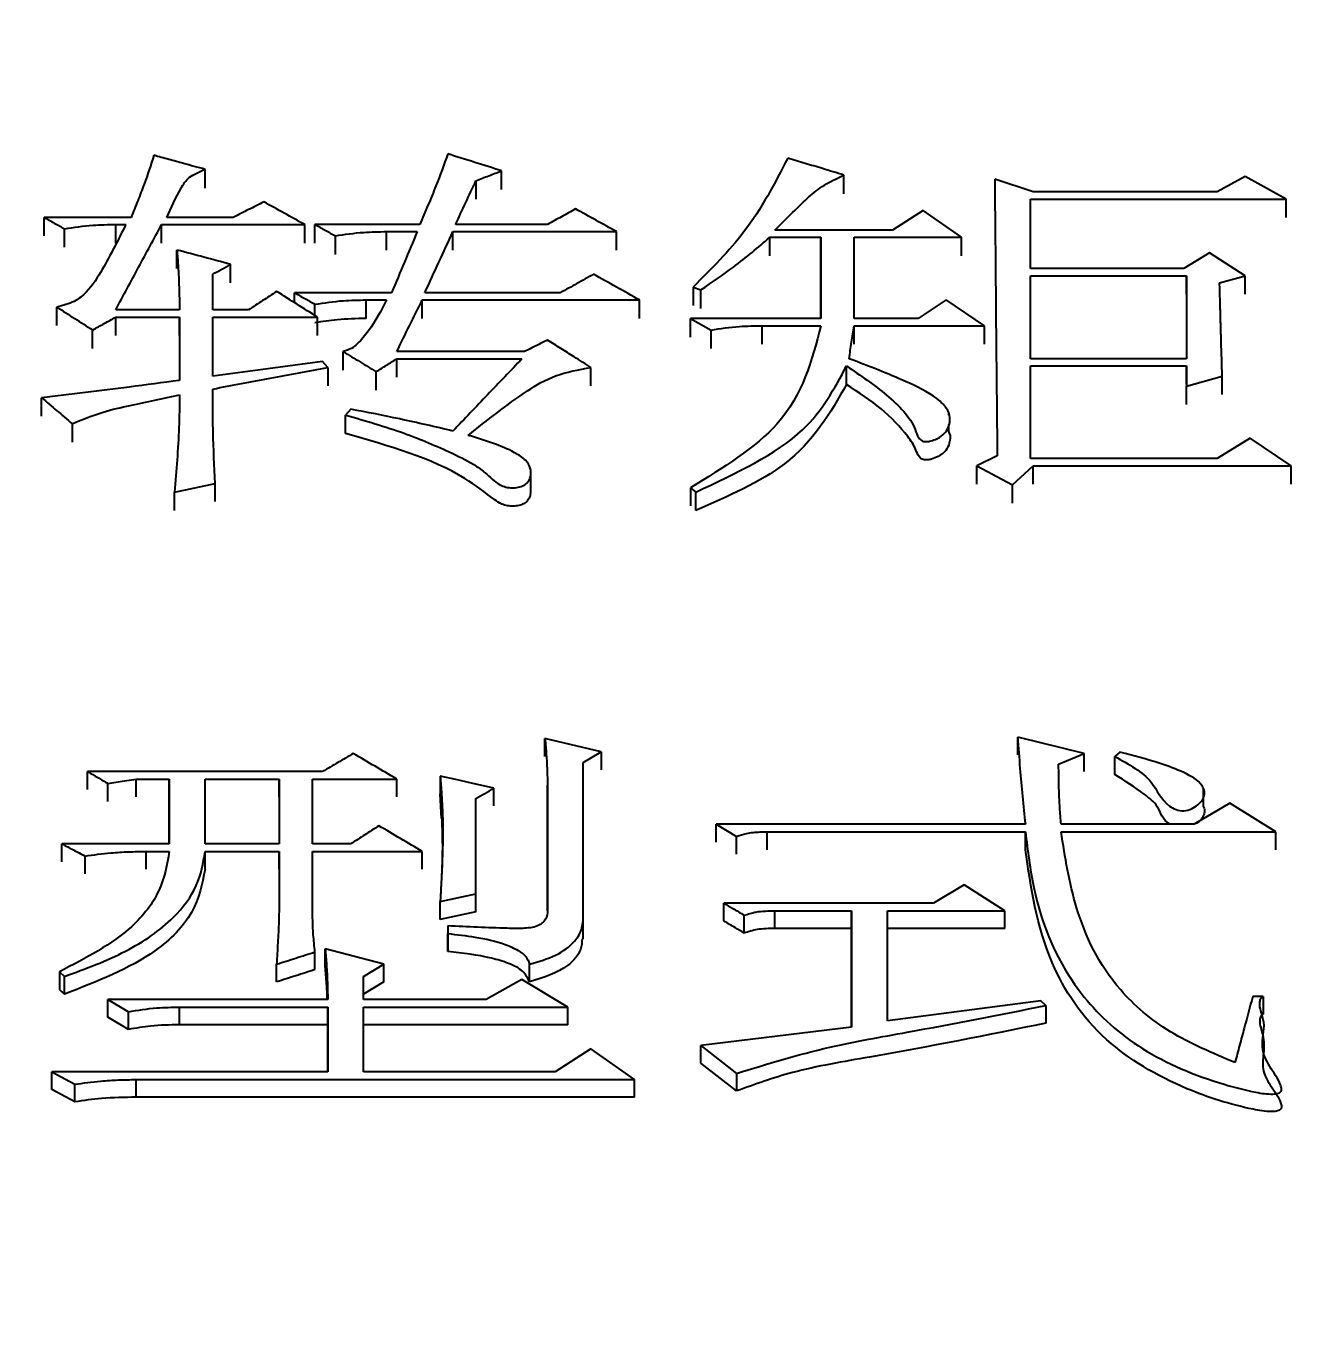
# Model space of a CAD drawing. Header units: millimetres. Extents: x 2126 to 3741, y 477 to 1658.
# Drawn here: x 2358.98 to 2364.45, y 1416.61 to 1422.12 of the extents above; entities that cross this region are included whole.
import ezdxf

# ---------------------------------------------------------------- set-up
doc = ezdxf.new("R2010")
doc.units = ezdxf.units.MM
doc.layers.add('AM_5', color=3, linetype='Continuous', lineweight=25)
doc.styles.add('SLDTEXTSTYLE1', font='txt.shx', dxfattribs={"width": 0.7, "bigfont": 'gbcbig.shx'})
doc.dimstyles.new('SLDDIMSTYLE12$0', dxfattribs={"dimtxt": 12, "dimasz": 10, "dimexe": 0, "dimexo": 0.0625, "dimgap": 0.875, "dimtad": 1, "dimdec": 1, "dimlfac": 1.8, "dimrnd": 1e-09, "dimzin": 12, "dimdsep": 46, "dimtxsty": 'SLDTEXTSTYLE1', "dimcen": 0.09, "dimdle": 8.16, "dimclrd": 3, "dimclre": 3, "dimadec": 0, "dimazin": 3, "dimtfac": 1, "dimtdec": 1, "dimtofl": 0, "dimtmove": 0, "dimatfit": 3, "dimfxl": 0, "dimfrac": 2, "dimtolj": 1, "dimlwd": 5, "dimlwe": 5, "dimarcsym": 0})

# ---------------------------------------------------------------- blocks, each defined once
blk = doc.blocks.new('*D20')
at = {"layer": 'AM_5', "color": 3, "lineweight": 5, "transparency": 16777216}
blk.add_line((2548.0333, 1555.6995), (2264.196, 1555.6995), dxfattribs=at)
at = {"layer": 'AM_5', "color": 3, "linetype": 'Continuous', "lineweight": 5, "transparency": 16777216}
for p, q in [((2264.196, 1545.6995), (2264.196, 1266.9589)), ((2595.101, 1256.9589), (2264.196, 1256.9589))]:
    blk.add_line(p, q, dxfattribs=at)
at = {"layer": 'AM_5', "color": 3, "transparency": 16777216}
for points in [[(2262.5293, 1545.6995), (2265.8627, 1545.6995), (2264.196, 1555.6995)], [(2262.5293, 1266.9589), (2265.8627, 1266.9589), (2264.196, 1256.9589)]]:
    blk.add_solid(points, dxfattribs=at)
at = {"layer": 'Defpoints', "color": 0, "transparency": 16777216}
for p in [(2548.0958, 1555.6995), (2264.196, 1256.9589), (2595.1635, 1256.9589)]:
    blk.add_point(p, dxfattribs=at)
at = {"layer": 'AM_5', "color": 0, "transparency": 16777216, "insert": (2257.321, 1403.6472), "char_height": 12, "attachment_point": 5, "rotation": 90, "style": 'SLDTEXTSTYLE1'}
blk.add_mtext('\\A1;350', dxfattribs=at)

msp = doc.modelspace()

# ---------------------------------------------------------------- linework, layer by layer
at = {"color": 7, "linetype": 'Continuous', "lineweight": 25}
for p, q in [((2359.7415, 1421.4343), (2359.7415, 1421.5132)), ((2360.888, 1421.4655), (2360.888, 1421.3867)), ((2360.9962, 1421.4284), (2360.9962, 1421.5072)), ((2362.4457, 1421.4105), (2362.4457, 1421.4893)), ((2363.2462, 1421.4177), (2363.0839, 1421.4714)), ((2363.0839, 1421.4714), (2363.0839, 1421.3926)), ((2364.144, 1421.4833), (2364.025, 1421.4177)), ((2364.3171, 1421.3878), (2364.144, 1421.4833)), ((2364.025, 1421.4177), (2363.2462, 1421.4177)), ((2363.2353, 1421.3878), (2364.3171, 1421.3878)), ((2363.2353, 1421.0935), (2363.2353, 1421.3878)), ((2364.3171, 1421.3091), (2364.3171, 1421.3878)), ((2359.4277, 1421.31), (2359.0599, 1421.31)), ((2359.0599, 1421.2314), (2359.0599, 1421.31)), ((2359.8603, 1421.31), (2359.5791, 1421.31)), ((2362.781, 1421.3399), (2362.6512, 1421.256)), ((2362.9433, 1421.2259), (2362.781, 1421.3399)), ((2359.1464, 1421.1835), (2359.1464, 1421.262)), ((2359.3627, 1421.28), (2359.406, 1421.28)), ((2359.3627, 1421.28), (2359.3627, 1421.2015)), ((2359.5575, 1421.28), (2360.1632, 1421.28)), ((2360.1632, 1421.2014), (2360.1632, 1421.28)), ((2360.65, 1421.28), (2360.2065, 1421.28)), ((2360.5094, 1421.25), (2360.6392, 1421.25)), ((2360.5094, 1421.1715), (2360.5094, 1421.25)), ((2360.7906, 1421.25), (2361.4829, 1421.25)), ((2361.1909, 1421.28), (2360.8015, 1421.28)), ((2361.4829, 1421.1715), (2361.4829, 1421.25)), ((2362.6512, 1421.256), (2362.1536, 1421.256)), ((2360.293, 1421.1535), (2360.293, 1421.232)), ((2362.132, 1421.226), (2362.3483, 1421.2259)), ((2362.132, 1421.1475), (2362.132, 1421.226)), ((2362.3483, 1421.2259), (2362.3483, 1420.8819)), ((2362.3483, 1421.1475), (2362.3483, 1421.2259)), ((2362.489, 1421.2259), (2362.9433, 1421.2259)), ((2362.489, 1420.8819), (2362.489, 1421.2259)), ((2362.9433, 1421.1474), (2362.9433, 1421.2259)), ((2359.6224, 1421.0934), (2359.6224, 1421.1719)), ((2362.3483, 1420.8819), (2362.3483, 1421.147)), ((2363.9926, 1421.1598), (2363.8844, 1421.0935)), ((2364.144, 1421.0634), (2363.9926, 1421.1598)), ((2359.8495, 1421.0333), (2359.8495, 1421.1117)), ((2363.8844, 1421.0935), (2363.2353, 1421.0935)), ((2359.7738, 1420.9183), (2359.7738, 1421.0695)), ((2363.2353, 1421.0634), (2363.8952, 1421.0634)), ((2363.2354, 1420.7118), (2363.2353, 1421.0634)), ((2363.8952, 1421.0634), (2363.8952, 1420.7118)), ((2363.8952, 1420.9851), (2363.8952, 1421.0634)), ((2364.0358, 1421.0332), (2364.144, 1421.0634)), ((2364.144, 1420.9851), (2364.144, 1421.0634)), ((2360.531, 1420.9909), (2360.12, 1420.9909)), ((2360.12, 1420.9494), (2360.12, 1420.9909)), ((2361.245, 1420.9909), (2360.6716, 1420.9909)), ((2361.8075, 1421.0151), (2361.8399, 1421.003)), ((2361.8399, 1420.9248), (2361.8399, 1421.003)), ((2359.1139, 1420.8523), (2359.1139, 1420.9305)), ((2359.6332, 1420.9183), (2359.3628, 1420.9183)), ((2359.9253, 1420.9183), (2359.7738, 1420.9183)), ((2360.2065, 1420.8948), (2360.2065, 1420.9425)), ((2360.4228, 1420.9607), (2360.5094, 1420.9607)), ((2360.4228, 1420.8825), (2360.4228, 1420.9607)), ((2360.6608, 1420.9607), (2361.5803, 1420.9607)), ((2360.6608, 1420.8825), (2360.6608, 1420.9607)), ((2361.5803, 1420.8825), (2361.5803, 1420.9607)), ((2362.8784, 1420.9607), (2362.7594, 1420.8819)), ((2363.0406, 1420.8516), (2362.8784, 1420.9607)), ((2359.3628, 1420.888), (2359.6332, 1420.888)), ((2359.3628, 1420.8099), (2359.3628, 1420.888)), ((2359.6332, 1420.888), (2359.6332, 1420.6203)), ((2359.6332, 1420.8099), (2359.6332, 1420.888)), ((2359.7738, 1420.888), (2360.2173, 1420.888)), ((2359.7738, 1420.6387), (2359.7738, 1420.888)), ((2360.2173, 1420.8099), (2360.2173, 1420.888)), ((2361.7966, 1420.8819), (2361.8832, 1420.8334)), ((2362.3483, 1420.8819), (2361.7966, 1420.8819)), ((2362.7594, 1420.8819), (2362.489, 1420.8819)), ((2359.2654, 1420.7554), (2359.2654, 1420.8334)), ((2361.8832, 1420.7554), (2361.8832, 1420.8334)), ((2362.0995, 1420.8516), (2362.3483, 1420.8516)), ((2362.0995, 1420.7736), (2362.0995, 1420.8516)), ((2362.489, 1420.8516), (2363.0406, 1420.8516)), ((2363.0406, 1420.7735), (2363.0406, 1420.8516)), ((2360.2606, 1420.6752), (2360.239, 1420.6996)), ((2360.3254, 1420.6639), (2360.3254, 1420.7423)), ((2361.0935, 1420.7422), (2360.5527, 1420.7422)), ((2360.5527, 1420.7118), (2361.0827, 1420.7118)), ((2363.8952, 1420.7118), (2363.2354, 1420.7118)), ((2360.2606, 1420.6752), (2360.2606, 1420.5974)), ((2360.4661, 1420.5791), (2360.4661, 1420.6569)), ((2361.3748, 1420.5973), (2361.3748, 1420.6752)), ((2362.4566, 1420.6032), (2362.4566, 1420.6814)), ((2363.2354, 1420.6813), (2363.8952, 1420.6813)), ((2363.2354, 1420.2892), (2363.2354, 1420.6813)), ((2363.8952, 1420.6813), (2363.8952, 1420.5959)), ((2363.8952, 1420.6034), (2363.8952, 1420.6813)), ((2363.8952, 1420.5959), (2364.0467, 1420.6386)), ((2364.0467, 1420.5608), (2364.0467, 1420.6386)), ((2363.8952, 1420.5181), (2363.8952, 1420.5959)), ((2359.0491, 1420.4693), (2359.0491, 1420.547)), ((2360.358, 1420.498), (2360.3363, 1420.4735)), ((2362.8895, 1420.473), (2362.8895, 1420.4823)), ((2359.1787, 1420.4369), (2359.1787, 1420.3593)), ((2362.8895, 1420.4042), (2362.8895, 1420.4337)), ((2364.1656, 1420.3753), (2364.025, 1420.2892)), ((2364.3387, 1420.2584), (2364.1656, 1420.3753)), ((2363.0947, 1420.3015), (2363.0082, 1420.2584)), ((2363.0082, 1420.181), (2363.0082, 1420.2584)), ((2363.0082, 1420.2584), (2363.1596, 1420.1782)), ((2363.1596, 1420.1782), (2363.2462, 1420.2584)), ((2364.025, 1420.2892), (2363.2354, 1420.2892)), ((2363.2462, 1420.181), (2363.2462, 1420.2584)), ((2363.2462, 1420.2584), (2364.3387, 1420.2584)), ((2364.3387, 1420.181), (2364.3387, 1420.2584)), ((2361.1204, 1420.1489), (2361.1204, 1420.2268)), ((2359.6116, 1420.0701), (2359.6116, 1420.1474)), ((2359.7846, 1420.1071), (2359.7846, 1420.1844)), ((2361.7967, 1420.1659), (2361.8183, 1420.1473)), ((2361.8183, 1420.0701), (2361.8183, 1420.1473)), ((2363.1596, 1420.1009), (2363.1596, 1420.1782)), ((2361.4181, 1419.0474), (2361.1801, 1419.1045)), ((2361.1801, 1419.0284), (2361.1801, 1419.1045)), ((2363.4625, 1419.041), (2363.1813, 1419.1108)), ((2363.1813, 1419.0347), (2363.1813, 1419.1108)), ((2361.3423, 1419.0029), (2361.4181, 1419.0474)), ((2361.4181, 1419.0474), (2361.4181, 1418.9713)), ((2363.3544, 1418.9965), (2363.4625, 1419.041)), ((2363.4625, 1418.965), (2363.4625, 1419.041)), ((2361.3423, 1418.3627), (2361.3423, 1419.0029)), ((2363.5924, 1418.9522), (2363.5924, 1419.0283)), ((2359.4493, 1418.933), (2359.5899, 1418.933)), ((2359.4493, 1418.8571), (2359.4493, 1418.933)), ((2359.5899, 1418.933), (2359.5899, 1418.6584)), ((2359.5899, 1418.8571), (2359.5899, 1418.933)), ((2359.7414, 1418.933), (2360.0551, 1418.933)), ((2359.7414, 1418.6584), (2359.7414, 1418.933)), ((2360.0551, 1418.933), (2360.0551, 1418.6584)), ((2360.0551, 1418.8571), (2360.0551, 1418.933)), ((2360.1957, 1418.933), (2360.5527, 1418.9329)), ((2360.1957, 1418.6584), (2360.1957, 1418.933)), ((2360.5527, 1418.8571), (2360.5527, 1418.9329)), ((2360.7366, 1418.9457), (2360.7366, 1418.8697)), ((2359.3303, 1418.838), (2359.3303, 1418.9139)), ((2360.9637, 1418.8189), (2360.9637, 1418.8947)), ((2361.1909, 1418.9075), (2361.1909, 1418.3756)), ((2361.1909, 1418.8316), (2361.1909, 1418.9075)), ((2363.9683, 1418.8159), (2363.9683, 1418.8922)), ((2359.5899, 1418.6584), (2359.5899, 1418.857)), ((2360.7423, 1418.7654), (2360.7366, 1418.8697)), ((2361.1909, 1418.3756), (2361.1909, 1418.8315)), ((2364.0791, 1418.8309), (2363.9277, 1418.7415)), ((2364.2738, 1418.7095), (2364.0791, 1418.8309)), ((2361.9048, 1418.7416), (2361.9914, 1418.6904)), ((2363.2137, 1418.7415), (2361.9048, 1418.7416)), ((2361.9048, 1418.6659), (2361.9048, 1418.7416)), ((2362.1212, 1418.7096), (2363.2137, 1418.7096)), ((2362.1212, 1418.6339), (2362.1212, 1418.7096)), ((2363.2137, 1418.6339), (2363.2137, 1418.7096)), ((2363.9277, 1418.7415), (2363.3652, 1418.7415)), ((2363.3652, 1418.7096), (2364.2738, 1418.7095)), ((2364.2738, 1418.6339), (2364.2738, 1418.7095)), ((2359.5899, 1418.6584), (2359.1356, 1418.6584)), ((2359.1356, 1418.5828), (2359.1356, 1418.6584)), ((2360.0551, 1418.6584), (2359.7414, 1418.6584)), ((2360.358, 1418.6584), (2360.1957, 1418.6584)), ((2361.9914, 1418.6147), (2361.9914, 1418.6904)), ((2359.233, 1418.5316), (2359.233, 1418.6071)), ((2359.4926, 1418.6263), (2359.5899, 1418.6263)), ((2359.4926, 1418.5508), (2359.4926, 1418.6263)), ((2359.7413, 1418.6263), (2360.0551, 1418.6263)), ((2359.7413, 1418.5508), (2359.7413, 1418.6263)), ((2360.0551, 1418.6263), (2360.0551, 1418.4143)), ((2360.0551, 1418.5508), (2360.0551, 1418.6263)), ((2360.1957, 1418.6263), (2360.6608, 1418.6263)), ((2360.1957, 1418.4143), (2360.1957, 1418.6263)), ((2360.6608, 1418.5508), (2360.6608, 1418.6263)), ((2362.9541, 1418.485), (2362.8243, 1418.4078)), ((2363.1272, 1418.3756), (2362.9541, 1418.485)), ((2360.7366, 1418.4143), (2360.888, 1418.4465)), ((2360.888, 1418.3711), (2360.888, 1418.4465)), ((2360.7366, 1418.339), (2360.7366, 1418.4143)), ((2361.9373, 1418.3325), (2361.9373, 1418.4078)), ((2362.1536, 1418.3756), (2362.4782, 1418.3756)), ((2362.1536, 1418.3003), (2362.1536, 1418.3756)), ((2362.4782, 1418.3756), (2362.4782, 1417.8829)), ((2362.4782, 1418.3003), (2362.4782, 1418.3756)), ((2362.6296, 1418.3756), (2363.1272, 1418.3756)), ((2362.6296, 1417.909), (2362.6296, 1418.3756)), ((2363.1272, 1418.3003), (2363.1272, 1418.3756)), ((2360.888, 1418.3711), (2360.7366, 1418.339)), ((2361.3418, 1418.2563), (2361.3418, 1418.3315)), ((2360.769, 1418.3111), (2360.769, 1418.2788)), ((2360.769, 1418.3111), (2360.769, 1418.2359)), ((2360.769, 1418.2037), (2360.769, 1418.2788)), ((2362.4782, 1418.3003), (2362.1536, 1418.3003)), ((2362.4782, 1417.8829), (2362.4782, 1418.3003)), ((2363.1272, 1418.3003), (2362.6296, 1418.3003)), ((2360.4986, 1418.1494), (2360.2498, 1418.2141)), ((2360.2498, 1418.1391), (2360.2498, 1418.2141)), ((2360.2065, 1418.1262), (2360.2065, 1418.2012)), ((2359.1248, 1418.117), (2359.1464, 1418.0975)), ((2359.1248, 1418.117), (2359.1248, 1418.0421)), ((2360.0443, 1418.0744), (2360.0443, 1418.1494)), ((2360.4121, 1418.0975), (2360.4986, 1418.1494)), ((2360.4986, 1418.0744), (2360.4986, 1418.1494)), ((2361.1152, 1418.0744), (2361.1152, 1418.1494)), ((2360.4121, 1418.0001), (2360.4121, 1418.0975)), ((2360.4986, 1418.0744), (2360.4121, 1418.0226)), ((2361.0827, 1418.0845), (2360.9313, 1418.0001)), ((2361.2774, 1417.9676), (2361.0827, 1418.0845)), ((2359.3303, 1418.0001), (2359.4169, 1417.9481)), ((2360.2606, 1418.0001), (2359.3303, 1418.0001)), ((2360.9313, 1418.0001), (2360.4121, 1418.0001)), ((2363.2786, 1417.9936), (2362.6296, 1417.909)), ((2363.3003, 1417.974), (2363.2786, 1417.9936)), ((2364.2198, 1418.0131), (2364.1765, 1418.0131)), ((2364.2198, 1418.0131), (2364.2198, 1417.9383)), ((2359.4169, 1417.8734), (2359.4169, 1417.9481)), ((2359.6332, 1417.9676), (2360.2606, 1417.9676)), ((2359.6332, 1417.8928), (2359.6332, 1417.9676)), ((2360.2606, 1417.9676), (2360.2606, 1417.6935)), ((2360.2606, 1417.8928), (2360.2606, 1417.9676)), ((2360.4121, 1417.9676), (2361.2774, 1417.9676)), ((2360.4121, 1417.6935), (2360.4121, 1417.9676)), ((2361.2774, 1417.8928), (2361.2774, 1417.9676)), ((2363.3003, 1417.974), (2363.3003, 1417.8993)), ((2359.4169, 1417.8734), (2359.3303, 1417.9253)), ((2360.2606, 1417.8928), (2359.6332, 1417.8929)), ((2360.2606, 1417.6935), (2360.2606, 1417.8928)), ((2361.2774, 1417.8928), (2360.4121, 1417.8928)), ((2362.4782, 1417.8829), (2361.8399, 1417.8046)), ((2361.3748, 1417.7916), (2361.2234, 1417.6935)), ((2361.5587, 1417.6607), (2361.3748, 1417.7916)), ((2361.8399, 1417.7301), (2361.8399, 1417.8046)), ((2361.8399, 1417.8046), (2361.9913, 1417.687)), ((2361.9913, 1417.6126), (2361.8399, 1417.7301)), ((2359.0923, 1417.6935), (2359.1897, 1417.6411)), ((2360.2606, 1417.6935), (2359.0923, 1417.6935)), ((2359.4493, 1417.5864), (2359.4493, 1417.6608)), ((2359.4493, 1417.6608), (2361.5587, 1417.6607)), ((2361.2234, 1417.6935), (2360.4121, 1417.6935)), ((2361.5587, 1417.5864), (2361.5587, 1417.6607)), ((2361.9913, 1417.687), (2361.9913, 1417.6126)), ((2359.1897, 1417.5668), (2359.0923, 1417.6191)), ((2359.1897, 1417.5668), (2359.1897, 1417.6411)), ((2361.5587, 1417.5864), (2359.4493, 1417.5864))]:
    msp.add_line(p, q, dxfattribs=at)
at = {"color": 7, "linetype": 'Continuous', "lineweight": 25, "flags": 128}
for points in [[(2359.5575, 1421.2015), (2359.5575, 1421.221), (2359.5575, 1421.241), (2359.5575, 1421.28)], [(2360.2065, 1421.2014), (2360.2065, 1421.2209), (2360.2065, 1421.2409), (2360.2065, 1421.28)], [(2360.7906, 1421.1715), (2360.7906, 1421.1909), (2360.7906, 1421.2109), (2360.7906, 1421.25)], [(2361.8075, 1421.0151), (2361.8075, 1420.9848), (2361.8075, 1420.9606), (2361.8075, 1420.9369)], [(2361.7966, 1420.8038), (2361.7966, 1420.823), (2361.7966, 1420.8427), (2361.7966, 1420.8819)], [(2362.489, 1420.7735), (2362.489, 1420.7933), (2362.489, 1420.8135), (2362.489, 1420.8516)], [(2360.239, 1420.6996), (2360.0064, 1420.6691), (2359.7738, 1420.6387)], [(2360.5527, 1420.6339), (2360.5527, 1420.6533), (2360.5527, 1420.673), (2360.5527, 1420.7118)], [(2360.3363, 1420.3959), (2360.3363, 1420.415), (2360.3363, 1420.4345), (2360.3363, 1420.454), (2360.3363, 1420.4735)], [(2359.6116, 1420.1474), (2359.6981, 1420.1659), (2359.7846, 1420.1844)], [(2361.7967, 1420.1659), (2361.7966, 1420.1376), (2361.7966, 1420.1129), (2361.7966, 1420.0886)], [(2363.614, 1419.0473), (2363.6032, 1419.0378), (2363.5924, 1419.0283)], [(2360.239, 1418.9648), (2359.7414, 1418.9648), (2359.2438, 1418.9648)], [(2359.2438, 1418.8888), (2359.2438, 1418.9078), (2359.2438, 1418.9268), (2359.2438, 1418.9648)], [(2359.3303, 1418.9139), (2359.3898, 1418.9234), (2359.4493, 1418.933)], [(2360.9637, 1418.8947), (2360.8692, 1418.9159), (2360.8029, 1418.9308), (2360.7366, 1418.9457)], [(2362.8243, 1418.4078), (2362.3808, 1418.4078), (2361.9373, 1418.4078)], [(2362.0238, 1418.281), (2362.0238, 1418.3186), (2362.0238, 1418.3562)], [(2359.1464, 1418.0226), (2359.1464, 1418.0504), (2359.1464, 1418.074), (2359.1464, 1418.0975)], [(2359.1248, 1418.0421), (2359.1356, 1418.0323), (2359.1464, 1418.0226)], [(2359.3303, 1417.9253), (2359.3303, 1417.944), (2359.3303, 1417.9627), (2359.3303, 1418.0001)], [(2359.0923, 1417.6191), (2359.0923, 1417.6377), (2359.0923, 1417.6563), (2359.0923, 1417.6935)]]:
    msp.add_lwpolyline(points, dxfattribs=at)
at = {"color": 7, "linetype": 'Continuous', "lineweight": 25}
for points, knots in [([(2359.525, 1421.5728), (2359.5116, 1421.5319), (2359.4904, 1421.4676), (2359.4562, 1421.3801), (2359.4372, 1421.3334), (2359.4277, 1421.31)], [0, 0, 0, 0, 0.465077, 0.732515, 1, 1, 1, 1]), ([(2359.7414, 1421.5132), (2359.7107, 1421.5216), (2359.6593, 1421.5358), (2359.5872, 1421.5556), (2359.5457, 1421.5671), (2359.525, 1421.5728)], [0, 0, 0, 0, 0.425233, 0.712616, 1, 1, 1, 1]), ([(2360.769, 1421.5787), (2360.7527, 1421.5336), (2360.7264, 1421.4611), (2360.6851, 1421.3617), (2360.6617, 1421.3072), (2360.65, 1421.28)], [0, 0, 0, 0, 0.452168, 0.726066, 1, 1, 1, 1]), ([(2360.9962, 1421.5072), (2360.9583, 1421.5191), (2360.8826, 1421.543), (2360.8069, 1421.5668), (2360.769, 1421.5787)], [0, 0, 0, 0, 0.499999, 1, 1, 1, 1]), ([(2362.2076, 1421.5608), (2362.153, 1421.4545), (2362.055, 1421.2636), (2361.8835, 1421.0914), (2361.8075, 1421.0151)], [0, 0, 0, 0, 0.556947, 1, 1, 1, 1]), ([(2362.4457, 1421.4893), (2362.4155, 1421.4984), (2362.3607, 1421.5149), (2362.2814, 1421.5387), (2362.2322, 1421.5535), (2362.2076, 1421.5608)], [0, 0, 0, 0, 0.380374, 0.690187, 1, 1, 1, 1]), ([(2359.5791, 1421.31), (2359.5978, 1421.3511), (2359.624, 1421.4084), (2359.6689, 1421.4835), (2359.717, 1421.5032), (2359.7414, 1421.5132)], [0, 0, 0, 0, 0.554938, 0.774738, 1, 1, 1, 1]), ([(2360.8015, 1421.28), (2360.8159, 1421.311), (2360.8447, 1421.3729), (2360.8736, 1421.4346), (2360.888, 1421.4655)], [0, 0, 0, 0, 0.499999, 1, 1, 1, 1]), ([(2360.888, 1421.4655), (2360.906, 1421.4724), (2360.9421, 1421.4864), (2360.9781, 1421.5003), (2360.9962, 1421.5072)], [0, 0, 0, 0, 0.499998, 1, 1, 1, 1]), ([(2362.1536, 1421.256), (2362.1817, 1421.2845), (2362.2281, 1421.3316), (2362.2952, 1421.3961), (2362.3599, 1421.4489), (2362.4169, 1421.4757), (2362.4457, 1421.4893)], [0, 0, 0, 0, 0.336864, 0.555373, 0.775639, 1, 1, 1, 1]), ([(2363.0839, 1421.4714), (2363.0845, 1421.4066), (2363.0857, 1421.2769), (2363.0874, 1421.081), (2363.0887, 1420.917), (2363.0902, 1420.7523), (2363.0916, 1420.6059), (2363.0934, 1420.4445), (2363.0943, 1420.3492), (2363.0947, 1420.3015)], [0, 0, 0, 0, 0.168661, 0.337321, 0.505982, 0.590312, 0.758972, 0.879486, 1, 1, 1, 1]), ([(2359.9902, 1421.3759), (2359.9685, 1421.3649), (2359.9253, 1421.3429), (2359.882, 1421.321), (2359.8603, 1421.31)], [0, 0, 0, 0, 0.4999982, 1, 1, 1, 1]), ([(2360.1632, 1421.28), (2360.1344, 1421.296), (2360.0767, 1421.328), (2360.019, 1421.3599), (2359.9902, 1421.3759)], [0, 0, 0, 0, 0.5, 1, 1, 1, 1]), ([(2359.0599, 1421.31), (2359.0743, 1421.302), (2359.1031, 1421.286), (2359.132, 1421.27), (2359.1464, 1421.262)], [0, 0, 0, 0, 0.5, 1, 1, 1, 1]), ([(2361.3099, 1421.3459), (2361.29, 1421.3349), (2361.2504, 1421.313), (2361.2107, 1421.291), (2361.1909, 1421.28)], [0, 0, 0, 0, 0.499998, 1, 1, 1, 1]), ([(2361.4829, 1421.25), (2361.4541, 1421.266), (2361.3964, 1421.298), (2361.3387, 1421.3299), (2361.3099, 1421.3459)], [0, 0, 0, 0, 0.5, 1, 1, 1, 1]), ([(2359.406, 1421.28), (2359.3741, 1421.2163), (2359.3254, 1421.1192), (2359.2573, 1421.0087), (2359.1915, 1420.9504), (2359.14, 1420.9372), (2359.1139, 1420.9305)], [0, 0, 0, 0, 0.493627, 0.751972, 0.874128, 1, 1, 1, 1]), ([(2359.1464, 1421.262), (2359.1862, 1421.268), (2359.2573, 1421.2787), (2359.3305, 1421.2796), (2359.3627, 1421.28)], [0, 0, 0, 0, 0.558835, 1, 1, 1, 1]), ([(2359.3628, 1420.9183), (2359.3952, 1420.9788), (2359.4601, 1421.0998), (2359.525, 1421.22), (2359.5575, 1421.28)], [0, 0, 0, 0, 0.5, 1, 1, 1, 1]), ([(2360.2065, 1421.28), (2360.2209, 1421.272), (2360.2498, 1421.256), (2360.2786, 1421.24), (2360.293, 1421.232)], [0, 0, 0, 0, 0.5, 1, 1, 1, 1]), ([(2360.293, 1421.232), (2360.3328, 1421.238), (2360.4039, 1421.2486), (2360.4771, 1421.2496), (2360.5094, 1421.25)], [0, 0, 0, 0, 0.558835, 1, 1, 1, 1]), ([(2360.6392, 1421.25), (2360.6212, 1421.2069), (2360.5851, 1421.1208), (2360.5491, 1421.0342), (2360.531, 1420.9909)], [0, 0, 0, 0, 0.5, 1, 1, 1, 1]), ([(2360.6716, 1420.9909), (2360.6915, 1421.0342), (2360.7311, 1421.1208), (2360.7708, 1421.2069), (2360.7906, 1421.25)], [0, 0, 0, 0, 0.5, 1, 1, 1, 1]), ([(2361.8399, 1421.003), (2361.887, 1421.0349), (2361.9628, 1421.0863), (2362.0574, 1421.162), (2362.1071, 1421.2046), (2362.132, 1421.226)], [0, 0, 0, 0, 0.450179, 0.724893, 1, 1, 1, 1]), ([(2359.6224, 1421.1719), (2359.6239, 1421.1504), (2359.6271, 1421.1075), (2359.6315, 1421.0231), (2359.6325, 1420.9599), (2359.6332, 1420.9183)], [0, 0, 0, 0, 0.254777, 0.5095604, 1, 1, 1, 1]), ([(2359.8495, 1421.1117), (2359.8117, 1421.1217), (2359.7359, 1421.1418), (2359.6602, 1421.1618), (2359.6224, 1421.1719)], [0, 0, 0, 0, 0.499999, 1, 1, 1, 1]), ([(2359.7738, 1421.0695), (2359.7864, 1421.0765), (2359.8117, 1421.0906), (2359.8369, 1421.1046), (2359.8495, 1421.1117)], [0, 0, 0, 0, 0.5000006, 1, 1, 1, 1]), ([(2361.3856, 1421.0694), (2361.3622, 1421.0564), (2361.3153, 1421.0302), (2361.2684, 1421.004), (2361.245, 1420.9909)], [0, 0, 0, 0, 0.499999, 1, 1, 1, 1]), ([(2361.5803, 1420.9607), (2361.5479, 1420.9788), (2361.4829, 1421.0151), (2361.418, 1421.0513), (2361.3856, 1421.0694)], [0, 0, 0, 0, 0.5, 1, 1, 1, 1]), ([(2364.0467, 1420.6386), (2364.0453, 1420.6874), (2364.0439, 1420.7394), (2364.0424, 1420.7941), (2364.0421, 1420.8063), (2364.0417, 1420.8185), (2364.0414, 1420.8307), (2364.0411, 1420.8428), (2364.0407, 1420.855), (2364.0403, 1420.8702), (2364.04, 1420.8823), (2364.0397, 1420.8945), (2364.0393, 1420.9066), (2364.039, 1420.9187), (2364.0384, 1420.94), (2364.0374, 1420.9771), (2364.0364, 1421.0112), (2364.0358, 1421.0332)], [0, 0, 0, 0, 0.369844, 0.392959, 0.416074, 0.462305, 0.48542, 0.508535, 0.554765, 0.577881, 0.624111, 0.647226, 0.670342, 0.716572, 0.739687, 0.832148, 1, 1, 1, 1]), ([(2360.0442, 1420.997), (2360.0244, 1420.9839), (2359.9847, 1420.9577), (2359.9451, 1420.9314), (2359.9253, 1420.9183)], [0, 0, 0, 0, 0.499998, 1, 1, 1, 1]), ([(2360.2173, 1420.888), (2360.1885, 1420.9062), (2360.1308, 1420.9426), (2360.0731, 1420.9788), (2360.0442, 1420.997)], [0, 0, 0, 0, 0.5, 1, 1, 1, 1]), ([(2360.12, 1420.9909), (2360.1344, 1420.9829), (2360.1632, 1420.9668), (2360.1921, 1420.9506), (2360.2065, 1420.9425)], [0, 0, 0, 0, 0.5, 1, 1, 1, 1]), ([(2359.1139, 1420.9305), (2359.1392, 1420.9143), (2359.1897, 1420.882), (2359.2402, 1420.8496), (2359.2654, 1420.8334)], [0, 0, 0, 0, 0.5, 1, 1, 1, 1]), ([(2360.2065, 1420.9425), (2360.2463, 1420.9486), (2360.3174, 1420.9593), (2360.3906, 1420.9603), (2360.4228, 1420.9607)], [0, 0, 0, 0, 0.558835, 1, 1, 1, 1]), ([(2360.5094, 1420.9607), (2360.4866, 1420.9163), (2360.4536, 1420.8521), (2360.3979, 1420.7852), (2360.3624, 1420.7539), (2360.3379, 1420.7462), (2360.3255, 1420.7423)], [0, 0, 0, 0, 0.554179, 0.800397, 0.899211, 1, 1, 1, 1]), ([(2360.5527, 1420.7422), (2360.5707, 1420.7787), (2360.6067, 1420.8517), (2360.6428, 1420.9244), (2360.6608, 1420.9607)], [0, 0, 0, 0, 0.5000003, 1, 1, 1, 1]), ([(2359.2654, 1420.8334), (2359.2816, 1420.8425), (2359.3141, 1420.8607), (2359.3465, 1420.8789), (2359.3628, 1420.888)], [0, 0, 0, 0, 0.500002, 1, 1, 1, 1]), ([(2360.4228, 1420.8821), (2360.3818, 1420.8814), (2360.3085, 1420.8801), (2360.2376, 1420.8689), (2360.2065, 1420.8639)], [0, 0, 0, 0, 0.561085, 1, 1, 1, 1]), ([(2362.3483, 1420.8516), (2362.3102, 1420.7052), (2362.2412, 1420.4398), (2361.9343, 1420.2507), (2361.7967, 1420.1659)], [0, 0, 0, 0, 0.551707, 1, 1, 1, 1]), ([(2361.8832, 1420.8334), (2361.9229, 1420.8394), (2361.9941, 1420.8502), (2362.0672, 1420.8512), (2362.0995, 1420.8516)], [0, 0, 0, 0, 0.558835, 1, 1, 1, 1]), ([(2362.4673, 1420.7118), (2362.4709, 1420.7351), (2362.4763, 1420.7701), (2362.4835, 1420.8167), (2362.4872, 1420.84), (2362.489, 1420.8516)], [0, 0, 0, 0, 0.499999, 0.749999, 1, 1, 1, 1]), ([(2361.1909, 1420.7909), (2361.1747, 1420.7828), (2361.1422, 1420.7666), (2361.1098, 1420.7503), (2361.0935, 1420.7422)], [0, 0, 0, 0, 0.5, 1, 1, 1, 1]), ([(2361.3748, 1420.6752), (2361.3511, 1420.6901), (2361.3086, 1420.7169), (2361.2473, 1420.7554), (2361.2097, 1420.7791), (2361.1909, 1420.7909)], [0, 0, 0, 0, 0.386049, 0.693024, 1, 1, 1, 1]), ([(2360.3255, 1420.7423), (2360.3375, 1420.735), (2360.3616, 1420.7203), (2360.4085, 1420.6919), (2360.4433, 1420.6708), (2360.4661, 1420.6569)], [0, 0, 0, 0, 0.257094, 0.514188, 1, 1, 1, 1]), ([(2360.4661, 1420.6569), (2360.4805, 1420.6661), (2360.5094, 1420.6844), (2360.5382, 1420.7027), (2360.5527, 1420.7118)], [0, 0, 0, 0, 0.500001, 1, 1, 1, 1]), ([(2361.0827, 1420.7118), (2361.034, 1420.661), (2360.9367, 1420.5594), (2360.8393, 1420.4572), (2360.7906, 1420.406)], [0, 0, 0, 0, 0.5, 1, 1, 1, 1]), ([(2362.4566, 1420.6814), (2362.5151, 1420.6416), (2362.6325, 1420.5617), (2362.737, 1420.4551), (2362.7558, 1420.3853), (2362.7682, 1420.3699), (2362.7756, 1420.3647), (2362.7842, 1420.362), (2362.7952, 1420.361), (2362.8123, 1420.363), (2362.8381, 1420.3716), (2362.8663, 1420.3884), (2362.8892, 1420.4168), (2362.897, 1420.4526), (2362.8887, 1420.4944), (2362.8372, 1420.5528), (2362.6957, 1420.6235), (2362.561, 1420.6774), (2362.4733, 1420.7096), (2362.4673, 1420.7118)], [0, 0, 0, 0, 0.181627, 0.364877, 0.405345, 0.414708, 0.422096, 0.428255, 0.434387, 0.44497, 0.464039, 0.494559, 0.524876, 0.568261, 0.613388, 0.663291, 0.787095, 0.985392, 1, 1, 1, 1]), ([(2359.7738, 1420.5837), (2359.8549, 1420.599), (2360.0172, 1420.6295), (2360.1795, 1420.66), (2360.2606, 1420.6752)], [0, 0, 0, 0, 0.5, 1, 1, 1, 1]), ([(2360.8556, 1420.3876), (2360.9356, 1420.4519), (2361.0476, 1420.5417), (2361.2199, 1420.647), (2361.3227, 1420.6657), (2361.3748, 1420.6752)], [0, 0, 0, 0, 0.5534418, 0.7739919, 1, 1, 1, 1]), ([(2361.8183, 1420.1473), (2361.9887, 1420.2269), (2362.2891, 1420.367), (2362.406, 1420.5865), (2362.4565, 1420.6814)], [0, 0, 0, 0, 0.56753, 1, 1, 1, 1]), ([(2359.6332, 1420.6203), (2359.5621, 1420.6106), (2359.4296, 1420.5925), (2359.2347, 1420.5684), (2359.1109, 1420.5541), (2359.0491, 1420.547)], [0, 0, 0, 0, 0.366425, 0.683185, 1, 1, 1, 1]), ([(2359.7846, 1420.1844), (2359.7806, 1420.2574), (2359.7766, 1420.3323), (2359.7751, 1420.4087), (2359.775, 1420.4144), (2359.7749, 1420.42), (2359.7748, 1420.4257), (2359.7747, 1420.4313), (2359.7746, 1420.437), (2359.7745, 1420.4426), (2359.7745, 1420.4483), (2359.7744, 1420.4558), (2359.7743, 1420.4634), (2359.7742, 1420.4709), (2359.7742, 1420.4765), (2359.7741, 1420.4822), (2359.7741, 1420.4878), (2359.7741, 1420.4935), (2359.774, 1420.4991), (2359.774, 1420.5048), (2359.774, 1420.5123), (2359.7739, 1420.5198), (2359.7739, 1420.5273), (2359.7739, 1420.533), (2359.7739, 1420.5386), (2359.7739, 1420.5442), (2359.7739, 1420.5499), (2359.7739, 1420.5555), (2359.7738, 1420.5612), (2359.7738, 1420.5668), (2359.7738, 1420.5743), (2359.7738, 1420.5799), (2359.7738, 1420.5837)], [0, 0, 0, 0, 0.54643, 0.560604, 0.574777, 0.588951, 0.603124, 0.617298, 0.631471, 0.645645, 0.659818, 0.673992, 0.702339, 0.716512, 0.730686, 0.744859, 0.759033, 0.773206, 0.78738, 0.801553, 0.815726, 0.844073, 0.858247, 0.87242, 0.886594, 0.900767, 0.914941, 0.929114, 0.943288, 0.957461, 0.971635, 1, 1, 1, 1]), ([(2362.4565, 1420.6031), (2362.3871, 1420.4823), (2362.2609, 1420.2628), (2361.9556, 1420.1297), (2361.8183, 1420.0698)], [0, 0, 0, 0, 0.550182, 1, 1, 1, 1]), ([(2362.8881, 1420.4035), (2362.8893, 1420.4015), (2362.8983, 1420.3861), (2362.8945, 1420.3577), (2362.8796, 1420.3228), (2362.8505, 1420.2997), (2362.8223, 1420.2879), (2362.8029, 1420.2838), (2362.7902, 1420.2833), (2362.7801, 1420.2851), (2362.7713, 1420.2893), (2362.7584, 1420.3024), (2362.7487, 1420.3358), (2362.701, 1420.406), (2362.609, 1420.5032), (2362.5077, 1420.5696), (2362.4566, 1420.6031)], [0, 0, 0, 0, 0.011858, 0.091048, 0.151077, 0.211612, 0.249381, 0.267413, 0.282269, 0.292853, 0.30347, 0.319788, 0.376545, 0.489461, 0.742393, 1, 1, 1, 1]), ([(2359.0491, 1420.547), (2359.0707, 1420.5287), (2359.1139, 1420.492), (2359.1571, 1420.4553), (2359.1787, 1420.4369)], [0, 0, 0, 0, 0.5, 1, 1, 1, 1]), ([(2359.1787, 1420.4369), (2359.2215, 1420.4546), (2359.2986, 1420.4865), (2359.4552, 1420.5216), (2359.5636, 1420.5445), (2359.6332, 1420.5592)], [0, 0, 0, 0, 0.308167, 0.555958, 1, 1, 1, 1]), ([(2359.6332, 1420.5592), (2359.6327, 1420.5131), (2359.6318, 1420.4216), (2359.6234, 1420.2843), (2359.6155, 1420.193), (2359.6116, 1420.1474)], [0, 0, 0, 0, 0.337206, 0.668546, 1, 1, 1, 1]), ([(2360.3363, 1420.4735), (2360.4202, 1420.4494), (2360.5782, 1420.4039), (2360.7589, 1420.3262), (2360.8773, 1420.2683), (2360.9319, 1420.2256), (2360.9618, 1420.1959), (2360.9907, 1420.1759), (2361.0203, 1420.1664), (2361.0474, 1420.1646), (2361.0734, 1420.1684), (2361.0947, 1420.1774), (2361.1109, 1420.1925), (2361.1215, 1420.2166), (2361.1212, 1420.249), (2361.0987, 1420.2857), (2361.0145, 1420.3395), (2360.9246, 1420.3667), (2360.8556, 1420.3876)], [0, 0, 0, 0, 0.197358, 0.371625, 0.468384, 0.517135, 0.556849, 0.588366, 0.607485, 0.626642, 0.645535, 0.663735, 0.679959, 0.706516, 0.74747, 0.788159, 0.837188, 1, 1, 1, 1]), ([(2360.7906, 1420.406), (2360.7534, 1420.4148), (2360.6789, 1420.4322), (2360.5355, 1420.4644), (2360.4277, 1420.4848), (2360.358, 1420.498)], [0, 0, 0, 0, 0.260983, 0.521979, 1, 1, 1, 1]), ([(2361.1187, 1420.1487), (2361.1184, 1420.141), (2361.1178, 1420.1273), (2361.1065, 1420.11), (2361.0908, 1420.0977), (2361.0703, 1420.0903), (2361.0466, 1420.0871), (2361.0212, 1420.0887), (2360.9924, 1420.0974), (2360.9343, 1420.1385), (2360.7625, 1420.2737), (2360.5197, 1420.3431), (2360.3363, 1420.3955)], [0, 0, 0, 0, 0.036286, 0.063911, 0.086825, 0.10978, 0.132692, 0.158074, 0.184397, 0.225607, 0.415046, 1, 1, 1, 1]), ([(2361.1801, 1419.1045), (2361.1822, 1419.0816), (2361.1862, 1419.0374), (2361.1894, 1418.9717), (2361.1904, 1418.9289), (2361.1909, 1418.9075)], [0, 0, 0, 0, 0.349385, 0.674644, 1, 1, 1, 1]), ([(2363.1813, 1419.1108), (2363.1842, 1419.0665), (2363.1898, 1418.983), (2363.2008, 1418.8599), (2363.2094, 1418.781), (2363.2137, 1418.7415)], [0, 0, 0, 0, 0.3604321, 0.6801926, 1, 1, 1, 1]), ([(2360.3688, 1419.041), (2360.3471, 1419.0283), (2360.3039, 1419.0029), (2360.2606, 1418.9775), (2360.239, 1418.9648)], [0, 0, 0, 0, 0.499998, 1, 1, 1, 1]), ([(2360.5527, 1418.9329), (2360.522, 1418.951), (2360.4607, 1418.987), (2360.3994, 1419.023), (2360.3688, 1419.041)], [0, 0, 0, 0, 0.5, 1, 1, 1, 1]), ([(2363.5924, 1419.0283), (2363.6514, 1418.9957), (2363.7557, 1418.9382), (2363.7884, 1418.8389), (2363.8496, 1418.8026), (2363.8856, 1418.7963), (2363.9193, 1418.8068), (2363.9441, 1418.8233), (2363.9632, 1418.8425), (2363.9725, 1418.8637), (2363.9719, 1418.8855), (2363.9535, 1418.9232), (2363.8843, 1418.9632), (2363.7651, 1419.0075), (2363.6714, 1419.0322), (2363.614, 1419.0473)], [0, 0, 0, 0, 0.207899, 0.367255, 0.399925, 0.431308, 0.463075, 0.497006, 0.528572, 0.558381, 0.588718, 0.619577, 0.72297, 0.829976, 1, 1, 1, 1]), ([(2363.3652, 1418.7415), (2363.3632, 1418.7649), (2363.3591, 1418.8115), (2363.3551, 1418.8966), (2363.3547, 1418.9582), (2363.3544, 1418.9965)], [0, 0, 0, 0, 0.273961, 0.547941, 1, 1, 1, 1]), ([(2359.2438, 1418.9648), (2359.2582, 1418.9563), (2359.2871, 1418.9393), (2359.3159, 1418.9224), (2359.3303, 1418.9139)], [0, 0, 0, 0, 0.4999987, 1, 1, 1, 1]), ([(2360.7366, 1418.9457), (2360.7367, 1418.9436), (2360.737, 1418.9395), (2360.7375, 1418.9334), (2360.738, 1418.9273), (2360.7385, 1418.9212), (2360.7389, 1418.915), (2360.7394, 1418.9089), (2360.7399, 1418.9028), (2360.7402, 1418.8977), (2360.7406, 1418.8926), (2360.741, 1418.8874), (2360.7415, 1418.8793), (2360.7421, 1418.8711), (2360.7428, 1418.8608), (2360.7434, 1418.8506), (2360.7441, 1418.8383), (2360.7454, 1418.8137), (2360.7476, 1418.7604), (2360.7479, 1418.6947), (2360.7468, 1418.637), (2360.7459, 1418.6082), (2360.7452, 1418.5876), (2360.7446, 1418.5711), (2360.7438, 1418.5505), (2360.743, 1418.534), (2360.7421, 1418.5175), (2360.7415, 1418.5051), (2360.7408, 1418.4927), (2360.7402, 1418.4803), (2360.7397, 1418.47), (2360.7392, 1418.4617), (2360.7389, 1418.4555), (2360.7386, 1418.4493), (2360.7382, 1418.4431), (2360.7379, 1418.4369), (2360.7376, 1418.4307), (2360.7373, 1418.4256), (2360.7369, 1418.4201), (2360.7367, 1418.4167), (2360.7366, 1418.4143)], [0, 0, 0, 0, 0.011607, 0.023213, 0.034819, 0.046426, 0.058032, 0.069639, 0.081245, 0.092852, 0.098655, 0.110262, 0.121868, 0.145081, 0.156687, 0.1799, 0.203113, 0.226326, 0.31918, 0.504901, 0.597754, 0.64418, 0.667393, 0.713819, 0.737032, 0.783458, 0.806671, 0.829884, 0.853097, 0.87631, 0.899523, 0.911129, 0.922736, 0.934342, 0.945949, 0.957555, 0.969162, 0.980768, 0.986572, 1, 1, 1, 1]), ([(2363.8268, 1418.7415), (2363.8259, 1418.742), (2363.793, 1418.7594), (2363.7852, 1418.8151), (2363.7006, 1418.8831), (2363.6348, 1418.9251), (2363.5924, 1418.9522)], [0, 0, 0, 0, 0.008439, 0.314275, 0.557927, 1, 1, 1, 1]), ([(2360.888, 1418.8501), (2360.9006, 1418.8576), (2360.9259, 1418.8724), (2360.9511, 1418.8873), (2360.9637, 1418.8947)], [0, 0, 0, 0, 0.499998, 1, 1, 1, 1]), ([(2360.888, 1418.4465), (2360.888, 1418.5069), (2360.888, 1418.6419), (2360.888, 1418.776), (2360.888, 1418.8501)], [0, 0, 0, 0, 0.447226, 1, 1, 1, 1]), ([(2363.9673, 1418.8156), (2363.9684, 1418.8135), (2363.9731, 1418.8046), (2363.9722, 1418.7876), (2363.963, 1418.7668), (2363.9499, 1418.7519), (2363.9389, 1418.7453), (2363.9364, 1418.7438)], [0, 0, 0, 0, 0.084269, 0.359139, 0.629263, 0.915374, 1, 1, 1, 1]), ([(2360.742, 1418.7879), (2360.742, 1418.7878), (2360.7421, 1418.7866), (2360.7429, 1418.7687), (2360.7443, 1418.7303), (2360.7452, 1418.691), (2360.7456, 1418.6619), (2360.7457, 1418.6514), (2360.7457, 1418.6467), (2360.7457, 1418.6467), (2360.7457, 1418.6467)], [0, 0, 0, 0, 0.007497, 0.129475, 0.409577, 0.759504, 0.894301, 0.972295, 0.991676, 1, 1, 1, 1]), ([(2360.477, 1418.7352), (2360.4571, 1418.7224), (2360.4175, 1418.6968), (2360.3778, 1418.6712), (2360.358, 1418.6584)], [0, 0, 0, 0, 0.499998, 1, 1, 1, 1]), ([(2360.6608, 1418.6263), (2360.6302, 1418.6445), (2360.5689, 1418.6808), (2360.5076, 1418.717), (2360.477, 1418.7352)], [0, 0, 0, 0, 0.5, 1, 1, 1, 1]), ([(2361.9914, 1418.6904), (2362.0048, 1418.695), (2362.0271, 1418.7027), (2362.0616, 1418.7072), (2362.0913, 1418.7091), (2362.1112, 1418.7094), (2362.1212, 1418.7096)], [0, 0, 0, 0, 0.335689, 0.556704, 0.778126, 1, 1, 1, 1]), ([(2363.2137, 1418.7096), (2363.2234, 1418.6308), (2363.2525, 1418.393), (2363.382, 1418.0637), (2363.6924, 1417.7792), (2363.9716, 1417.661), (2364.1656, 1417.6105), (2364.2415, 1417.5982), (2364.274, 1417.6004), (2364.2847, 1417.6028), (2364.2923, 1417.6069), (2364.2968, 1417.6123), (2364.2992, 1417.6231), (2364.2878, 1417.66), (2364.2446, 1417.7156), (2364.2041, 1417.8049), (2364.2333, 1417.8851), (2364.2111, 1417.9465), (2364.2041, 1417.9795), (2364.2081, 1417.9997), (2364.2141, 1418.0086), (2364.2187, 1418.0122), (2364.2198, 1418.0131)], [0, 0, 0, 0, 0.12969, 0.391826, 0.53917, 0.686254, 0.737833, 0.763743, 0.768247, 0.772786, 0.775634, 0.778494, 0.782467, 0.792759, 0.837973, 0.883317, 0.939016, 0.96559, 0.984609, 0.99227, 0.998264, 1, 1, 1, 1]), ([(2364.1008, 1417.7327), (2364.0057, 1417.7731), (2363.8147, 1417.8541), (2363.5575, 1418.0749), (2363.4176, 1418.3739), (2363.3819, 1418.6024), (2363.3652, 1418.7096)], [0, 0, 0, 0, 0.194334, 0.390703, 0.714344, 1, 1, 1, 1]), ([(2359.1356, 1418.6584), (2359.1518, 1418.6498), (2359.1843, 1418.6328), (2359.2167, 1418.6157), (2359.233, 1418.6071)], [0, 0, 0, 0, 0.499998, 1, 1, 1, 1]), ([(2359.5899, 1418.6263), (2359.5799, 1418.5706), (2359.5597, 1418.4582), (2359.416, 1418.2694), (2359.236, 1418.1752), (2359.1248, 1418.117)], [0, 0, 0, 0, 0.273464, 0.551009, 1, 1, 1, 1]), ([(2359.1464, 1418.0975), (2359.2355, 1418.1303), (2359.4112, 1418.1949), (2359.6042, 1418.3296), (2359.7166, 1418.4791), (2359.7331, 1418.5775), (2359.7413, 1418.6263)], [0, 0, 0, 0, 0.289657, 0.571456, 0.787204, 1, 1, 1, 1]), ([(2359.233, 1418.6071), (2359.2693, 1418.6121), (2359.3302, 1418.6205), (2359.4173, 1418.6255), (2359.4674, 1418.6261), (2359.4926, 1418.6263)], [0, 0, 0, 0, 0.4254255, 0.7120823, 1, 1, 1, 1]), ([(2360.7457, 1418.6478), (2360.7457, 1418.6471), (2360.7457, 1418.641), (2360.7452, 1418.5846), (2360.7432, 1418.5416), (2360.742, 1418.515)], [0, 0, 0, 0, 0.049091, 0.410402, 1, 1, 1, 1]), ([(2364.2198, 1417.9383), (2364.2165, 1417.9352), (2364.2087, 1417.9278), (2364.2019, 1417.8965), (2364.2246, 1417.8454), (2364.2236, 1417.7729), (2364.212, 1417.6975), (2364.2556, 1417.6293), (2364.289, 1417.5814), (2364.2987, 1417.5501), (2364.2974, 1417.5397), (2364.2936, 1417.5336), (2364.2861, 1417.5291), (2364.273, 1417.5257), (2364.2358, 1417.5244), (2364.1026, 1417.5481), (2363.8464, 1417.6298), (2363.5123, 1417.8305), (2363.2777, 1418.1937), (2363.2371, 1418.4732), (2363.2137, 1418.6339)], [0, 0, 0, 0, 0.006036, 0.014463, 0.049573, 0.09055, 0.131268, 0.169328, 0.207045, 0.216522, 0.220058, 0.223635, 0.226704, 0.230705, 0.238408, 0.266247, 0.377072, 0.541426, 0.736348, 1, 1, 1, 1]), ([(2359.7413, 1418.5507), (2359.7288, 1418.4886), (2359.7036, 1418.363), (2359.5061, 1418.1627), (2359.284, 1418.0762), (2359.1464, 1418.0226)], [0, 0, 0, 0, 0.27123, 0.548484, 1, 1, 1, 1]), ([(2360.0551, 1418.4143), (2360.0547, 1418.3859), (2360.0538, 1418.3277), (2360.0492, 1418.2394), (2360.0459, 1418.1794), (2360.0443, 1418.1494)], [0, 0, 0, 0, 0.321579, 0.660777, 1, 1, 1, 1]), ([(2360.2065, 1418.2012), (2360.2039, 1418.2255), (2360.1987, 1418.2731), (2360.1962, 1418.3442), (2360.1959, 1418.3909), (2360.1957, 1418.4143)], [0, 0, 0, 0, 0.341779, 0.670798, 1, 1, 1, 1]), ([(2361.1909, 1418.3756), (2361.1901, 1418.3635), (2361.1883, 1418.339), (2361.1496, 1418.3055), (2361.0849, 1418.2996), (2360.959, 1418.3023), (2360.8531, 1418.3072), (2360.769, 1418.3111)], [0, 0, 0, 0, 0.110827, 0.224198, 0.354947, 0.487818, 1, 1, 1, 1]), ([(2361.9373, 1418.4078), (2361.9498, 1418.4004), (2361.9704, 1418.3881), (2361.9993, 1418.3709), (2362.0157, 1418.3611), (2362.0238, 1418.3562)], [0, 0, 0, 0, 0.432631, 0.716316, 1, 1, 1, 1]), ([(2362.0238, 1418.3562), (2362.04, 1418.3616), (2362.0682, 1418.3709), (2362.1132, 1418.3749), (2362.1401, 1418.3753), (2362.1536, 1418.3756)], [0, 0, 0, 0, 0.400023, 0.697528, 1, 1, 1, 1]), ([(2361.1152, 1418.1494), (2361.1534, 1418.1605), (2361.2283, 1418.1823), (2361.3062, 1418.2388), (2361.3416, 1418.3025), (2361.3421, 1418.3427), (2361.3423, 1418.3627)], [0, 0, 0, 0, 0.291536, 0.572529, 0.787239, 1, 1, 1, 1]), ([(2362.0238, 1418.281), (2362.0113, 1418.2884), (2361.9907, 1418.3007), (2361.9618, 1418.3179), (2361.9455, 1418.3276), (2361.9373, 1418.3325)], [0, 0, 0, 0, 0.432894, 0.716447, 1, 1, 1, 1]), ([(2360.769, 1418.2788), (2360.8074, 1418.2744), (2360.8908, 1418.2649), (2360.9936, 1418.2423), (2361.064, 1418.211), (2361.1023, 1418.1826), (2361.1109, 1418.1605), (2361.1152, 1418.1494)], [0, 0, 0, 0, 0.277213, 0.601616, 0.758833, 0.878188, 1, 1, 1, 1]), ([(2362.1536, 1418.3003), (2362.128, 1418.3001), (2362.0825, 1418.2996), (2362.0416, 1418.2867), (2362.0238, 1418.281)], [0, 0, 0, 0, 0.564224, 1, 1, 1, 1]), ([(2360.2498, 1418.2141), (2360.2518, 1418.1913), (2360.256, 1418.1444), (2360.2592, 1418.073), (2360.2601, 1418.0244), (2360.2606, 1418.0001)], [0, 0, 0, 0, 0.320446, 0.660167, 1, 1, 1, 1]), ([(2360.769, 1418.2359), (2360.769, 1418.2299), (2360.769, 1418.2191), (2360.769, 1418.2084), (2360.769, 1418.2037)], [0, 0, 0, 0, 0.56, 1, 1, 1, 1]), ([(2361.3375, 1418.2565), (2361.3366, 1418.2416), (2361.3339, 1418.2008), (2361.2688, 1418.1238), (2361.1741, 1418.0933), (2361.1152, 1418.0744)], [0, 0, 0, 0, 0.18022, 0.490707, 1, 1, 1, 1]), ([(2360.0443, 1418.1494), (2360.0713, 1418.158), (2360.1254, 1418.1753), (2360.1795, 1418.1926), (2360.2065, 1418.2012)], [0, 0, 0, 0, 0.499999, 1, 1, 1, 1]), ([(2361.1152, 1418.0744), (2361.1073, 1418.0903), (2361.0912, 1418.1227), (2361.0262, 1418.1542), (2360.9211, 1418.1857), (2360.8319, 1418.1962), (2360.769, 1418.2037)], [0, 0, 0, 0, 0.175603, 0.359611, 0.548673, 1, 1, 1, 1]), ([(2360.2065, 1418.1262), (2360.1795, 1418.1175), (2360.1254, 1418.1003), (2360.0713, 1418.083), (2360.0443, 1418.0744)], [0, 0, 0, 0, 0.5, 1, 1, 1, 1]), ([(2360.2587, 1418.0001), (2360.2579, 1418.0223), (2360.2561, 1418.0687), (2360.252, 1418.115), (2360.2498, 1418.1391)], [0, 0, 0, 0, 0.478186, 1, 1, 1, 1]), ([(2364.1765, 1418.0131), (2364.1643, 1417.9682), (2364.1456, 1417.8991), (2364.1204, 1417.8056), (2364.1073, 1417.757), (2364.1008, 1417.7327)], [0, 0, 0, 0, 0.481628, 0.740814, 1, 1, 1, 1]), ([(2359.4169, 1417.9481), (2359.4566, 1417.9545), (2359.5278, 1417.9661), (2359.6009, 1417.9671), (2359.6332, 1417.9676)], [0, 0, 0, 0, 0.558835, 1, 1, 1, 1]), ([(2361.9913, 1417.687), (2362.1213, 1417.7269), (2362.355, 1417.7986), (2362.8012, 1417.8758), (2363.1053, 1417.9357), (2363.3003, 1417.974)], [0, 0, 0, 0, 0.310143, 0.557762, 1, 1, 1, 1]), ([(2359.6332, 1417.8929), (2359.5921, 1417.8921), (2359.5189, 1417.8907), (2359.448, 1417.8786), (2359.4169, 1417.8734)], [0, 0, 0, 0, 0.561086, 1, 1, 1, 1]), ([(2363.3003, 1417.8993), (2363.0529, 1417.8495), (2362.6967, 1417.7778), (2362.2467, 1417.7048), (2362.0688, 1417.6406), (2361.9913, 1417.6126)], [0, 0, 0, 0, 0.5623164, 0.8095218, 1, 1, 1, 1]), ([(2359.1897, 1417.6411), (2359.2261, 1417.6462), (2359.287, 1417.6548), (2359.374, 1417.6599), (2359.4242, 1417.6605), (2359.4493, 1417.6608)], [0, 0, 0, 0, 0.425369, 0.712054, 1, 1, 1, 1]), ([(2359.4493, 1417.5864), (2359.4003, 1417.5856), (2359.3128, 1417.5842), (2359.2273, 1417.5721), (2359.1897, 1417.5668)], [0, 0, 0, 0, 0.560746, 1, 1, 1, 1])]:
    msp.add_open_spline(points, degree=3, knots=knots, dxfattribs=at)

# ---------------------------------------------------------------- dimensions: what is measured, and where the dimension line sits
at = {"layer": 'AM_5'}
dim = msp.add_linear_dim(base=(2264.196, 1256.9589), p1=(2548.0958, 1555.6995), p2=(2595.1635, 1256.9589), angle=90, text='350', dimstyle='SLDDIMSTYLE12$0', override={"dimlfac": 1}, dxfattribs=at)
dim.commit()
dim.dimension.update_dxf_attribs({"geometry": '*D20', "text_midpoint": (2264.196, 1403.6472), "dimtype": 160})

doc.saveas('drawing.dxf')
